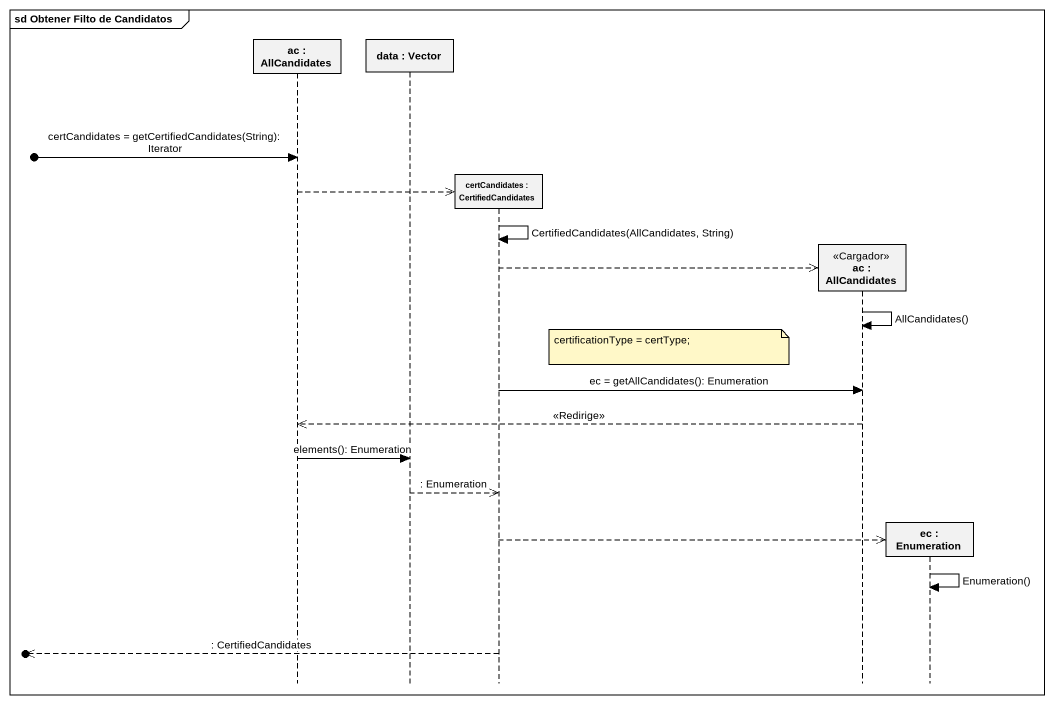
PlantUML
@startuml
mainframe sd Obtener Filto de Candidatos
hide footbox
participant "ac : AllCandidates" as ac
participant "data : Vector" as data
participant "certCandidates : CertifiedCandidates" as certCandidates
participant "ac : AllCandidates" as ac_2 <<Cargador>>
participant "ec : Enumeration" as ec

[o-> ac : certCandidates = getCertifiedCandidates(String): Iterator
ac -->> certCandidates **
certCandidates -> certCandidates : CertifiedCandidates(AllCandidates, String)
certCandidates -->> ac_2 **
ac_2 -> ac_2 : AllCandidates()
note right of certCandidates : certificationType = certType;
certCandidates -> ac_2 : ec = getAllCandidates(): Enumeration
ac_2 -->> ac : <<Redirige>>
ac -> data : elements(): Enumeration
data -->> certCandidates : : Enumeration
certCandidates -->> ec **
ec -> ec : Enumeration()
[o<<-- certCandidates : : CertifiedCandidates
@enduml
